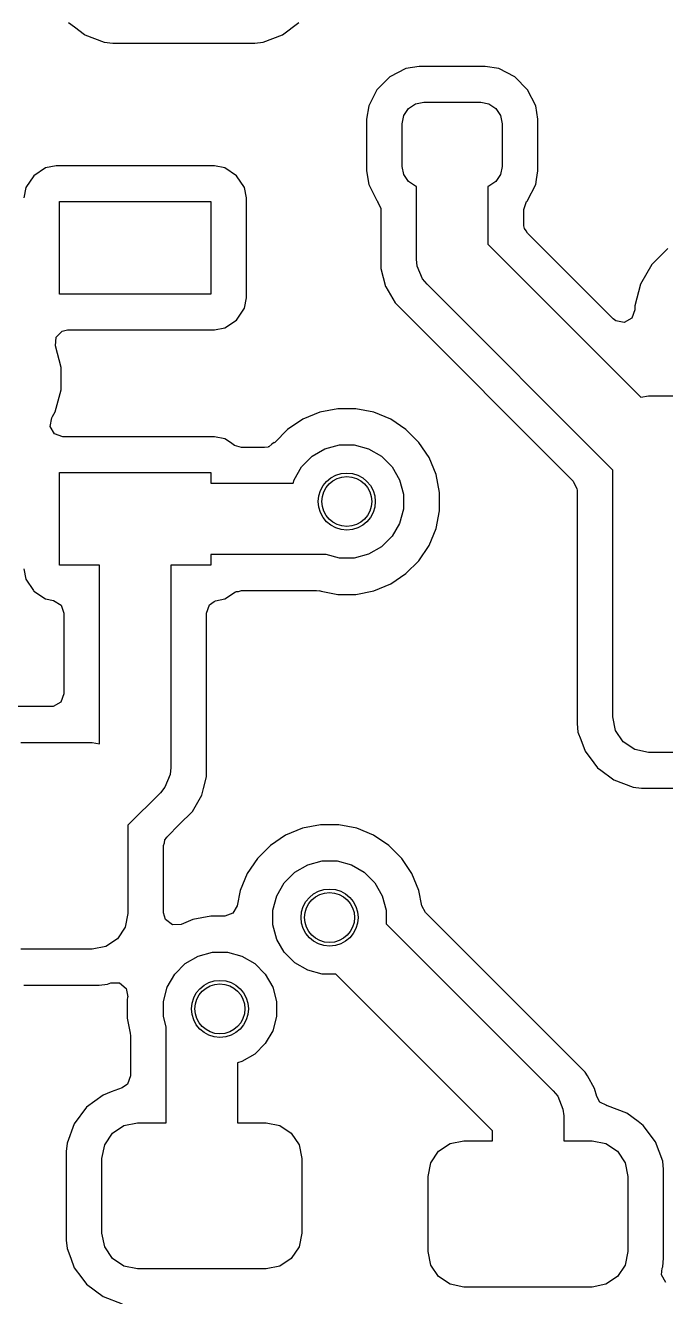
# Model space of a CAD drawing. Extents: x 4.82 to 6.81, y -4.86 to -2.87.
# Drawn here: x 5.6962 to 5.8729, y -3.6943 to -3.3435 of the extents above; entities that cross this region are included whole.
import ezdxf

# ---------------------------------------------------------------- set-up
doc = ezdxf.new("R2010")
doc.units = 0
doc.header["$MEASUREMENT"] = 0
doc.layers.add('BLACK', color=7, linetype='CONTINUOUS')

msp = doc.modelspace()

# ---------------------------------------------------------------- linework, layer by layer
at = {"layer": 'BLACK', "linetype": 'CONTINUOUS'}
for p, q in [((5.70811, -3.34276), (5.70972, -3.34396)), ((5.76716, -3.34615), (5.77169, -3.34276)), ((5.70972, -3.34396), (5.7125, -3.34604)), ((5.7125, -3.34604), (5.71264, -3.34615)), ((5.71264, -3.34615), (5.71795, -3.34813)), ((5.76185, -3.34813), (5.76716, -3.34615)), ((5.71795, -3.34813), (5.7203, -3.34839)), ((5.7203, -3.34839), (5.7595, -3.34839)), ((5.7595, -3.34839), (5.76185, -3.34813)), ((5.80119, -3.35547), (5.79674, -3.35774)), ((5.80489, -3.35489), (5.80119, -3.35547)), ((5.82311, -3.35489), (5.80489, -3.35489)), ((5.82681, -3.35547), (5.82311, -3.35489)), ((5.83126, -3.35774), (5.82681, -3.35547)), ((5.82681, -3.35547), (5.82681, -3.35547)), ((5.79674, -3.35774), (5.79321, -3.36127)), ((5.83479, -3.36127), (5.83126, -3.35774)), ((5.83126, -3.35774), (5.83126, -3.35774)), ((5.83126, -3.35774), (5.83126, -3.35774)), ((5.79321, -3.36127), (5.79094, -3.36572)), ((5.83706, -3.36572), (5.83479, -3.36127)), ((5.83479, -3.36127), (5.83479, -3.36127)), ((5.83479, -3.36127), (5.83479, -3.36127)), ((5.79094, -3.36572), (5.79036, -3.36941)), ((5.79094, -3.36572), (5.79094, -3.36572)), ((5.80067, -3.36839), (5.80195, -3.36648)), ((5.80195, -3.36648), (5.80387, -3.3652)), ((5.80387, -3.3652), (5.80613, -3.36475)), ((5.80613, -3.36475), (5.82187, -3.36475)), ((5.82187, -3.36475), (5.82413, -3.3652)), ((5.82413, -3.3652), (5.82605, -3.36648)), ((5.82605, -3.36648), (5.82733, -3.36839)), ((5.83764, -3.36941), (5.83706, -3.36572)), ((5.83706, -3.36572), (5.83706, -3.36572)), ((5.83706, -3.36572), (5.83706, -3.36572)), ((5.79036, -3.36941), (5.79036, -3.38371)), ((5.80022, -3.37065), (5.80067, -3.36839)), ((5.80022, -3.38246), (5.80022, -3.37065)), ((5.82733, -3.36839), (5.82778, -3.37065)), ((5.82778, -3.37065), (5.82778, -3.38246)), ((5.83764, -3.38371), (5.83764, -3.36941)), ((5.7018, -3.38284), (5.69854, -3.38502)), ((5.70468, -3.38226), (5.7018, -3.38284)), ((5.74835, -3.38226), (5.70468, -3.38226)), ((5.70468, -3.38226), (5.70468, -3.38226)), ((5.75123, -3.38284), (5.74835, -3.38226)), ((5.74835, -3.38226), (5.74835, -3.38226)), ((5.75449, -3.38502), (5.75123, -3.38284)), ((5.79036, -3.38371), (5.79094, -3.3874)), ((5.80067, -3.38472), (5.80022, -3.38246)), ((5.80195, -3.38664), (5.80067, -3.38472)), ((5.82733, -3.38472), (5.82605, -3.38664)), ((5.82778, -3.38246), (5.82733, -3.38472)), ((5.83726, -3.38609), (5.83764, -3.38371)), ((5.69636, -3.38828), (5.69579, -3.39115)), ((5.69854, -3.38502), (5.69636, -3.38828)), ((5.69854, -3.38502), (5.69854, -3.38502)), ((5.75667, -3.38828), (5.75449, -3.38502)), ((5.75449, -3.38502), (5.75449, -3.38502)), ((5.75724, -3.39115), (5.75667, -3.38828)), ((5.75667, -3.38828), (5.75667, -3.38828)), ((5.75667, -3.38828), (5.75667, -3.38828)), ((5.79094, -3.3874), (5.79321, -3.39185)), ((5.80387, -3.38792), (5.80195, -3.38664)), ((5.80416, -3.38798), (5.80387, -3.38792)), ((5.80416, -3.40802), (5.80416, -3.38798)), ((5.82413, -3.38792), (5.82384, -3.38798)), ((5.82384, -3.38798), (5.82384, -3.40394)), ((5.82605, -3.38664), (5.82413, -3.38792)), ((5.83479, -3.39185), (5.83706, -3.3874)), ((5.83706, -3.3874), (5.83726, -3.38609)), ((5.83706, -3.3874), (5.83706, -3.3874)), ((5.75724, -3.41869), (5.75724, -3.39115)), ((5.79321, -3.39185), (5.79321, -3.39185)), ((5.79321, -3.39185), (5.79321, -3.39185)), ((5.79321, -3.39185), (5.79327, -3.39191)), ((5.79327, -3.39191), (5.7933, -3.39197)), ((5.83452, -3.39213), (5.83473, -3.39191)), ((5.83473, -3.39191), (5.83479, -3.39185)), ((5.83479, -3.39185), (5.83479, -3.39185)), ((5.70565, -3.41772), (5.70565, -3.39213)), ((5.70565, -3.39213), (5.74738, -3.39213)), ((5.74738, -3.39213), (5.74738, -3.41772)), ((5.7933, -3.39197), (5.79337, -3.39207)), ((5.79337, -3.39207), (5.79335, -3.39209)), ((5.79335, -3.39209), (5.79428, -3.39408)), ((5.79428, -3.39408), (5.7943, -3.39438)), ((5.7943, -3.39438), (5.7943, -3.40543)), ((5.8337, -3.39438), (5.83452, -3.39213)), ((5.8337, -3.39841), (5.8337, -3.39438)), ((5.83372, -3.39871), (5.8337, -3.39841)), ((5.83378, -3.39885), (5.83372, -3.39871)), ((5.83392, -3.3996), (5.83378, -3.39885)), ((5.83441, -3.40019), (5.83392, -3.3996)), ((5.83473, -3.40088), (5.83441, -3.40019)), ((5.85838, -3.42453), (5.83473, -3.40088)), ((5.7943, -3.40543), (5.7943, -3.41061)), ((5.82384, -3.40394), (5.86603, -3.44613)), ((5.87348, -3.40514), (5.86908, -3.40954)), ((5.80435, -3.40994), (5.80416, -3.40802)), ((5.7943, -3.41061), (5.79562, -3.41555)), ((5.80582, -3.41349), (5.80435, -3.40994)), ((5.86908, -3.40954), (5.86597, -3.41493)), ((5.79562, -3.41555), (5.79564, -3.41563)), ((5.79564, -3.41563), (5.79564, -3.41563)), ((5.79564, -3.41563), (5.79823, -3.42012)), ((5.80704, -3.41498), (5.80582, -3.41349)), ((5.80582, -3.41349), (5.80582, -3.41349)), ((5.85829, -3.46623), (5.80704, -3.41498)), ((5.86597, -3.41493), (5.86436, -3.42094)), ((5.86597, -3.41493), (5.86597, -3.41493)), ((5.74738, -3.41772), (5.70565, -3.41772)), ((5.75667, -3.42156), (5.75724, -3.41869)), ((5.75449, -3.42483), (5.75667, -3.42156)), ((5.79823, -3.42012), (5.79823, -3.42012)), ((5.79823, -3.42012), (5.8474, -3.46929)), ((5.86436, -3.42205), (5.86354, -3.4243)), ((5.86436, -3.42094), (5.86436, -3.42205)), ((5.75123, -3.42701), (5.75449, -3.42483)), ((5.8591, -3.42509), (5.85838, -3.42453)), ((5.86146, -3.4255), (5.8591, -3.42509)), ((5.86354, -3.4243), (5.86146, -3.4255)), ((5.70448, -3.43199), (5.70469, -3.4296)), ((5.70469, -3.4296), (5.70639, -3.42791)), ((5.70639, -3.42791), (5.70787, -3.42758)), ((5.70787, -3.42758), (5.74835, -3.42758)), ((5.74835, -3.42758), (5.75123, -3.42701)), ((5.74835, -3.42758), (5.74835, -3.42758)), ((5.70606, -3.43789), (5.70448, -3.43199)), ((5.70606, -3.44411), (5.70606, -3.43789)), ((5.70445, -3.45013), (5.70606, -3.44411)), ((5.86603, -3.44613), (5.86813, -3.44571)), ((5.86813, -3.44571), (6.02167, -3.44571)), ((5.70348, -3.45181), (5.70371, -3.45141)), ((5.70371, -3.45141), (5.70445, -3.45013)), ((5.77743, -3.4503), (5.77277, -3.45223)), ((5.78238, -3.44931), (5.77743, -3.4503)), ((5.77743, -3.4503), (5.77743, -3.4503)), ((5.78742, -3.44931), (5.78238, -3.44931)), ((5.78238, -3.44931), (5.78238, -3.44931)), ((5.79237, -3.4503), (5.78742, -3.44931)), ((5.78742, -3.44931), (5.78742, -3.44931)), ((5.79703, -3.45223), (5.79237, -3.4503)), ((5.79237, -3.4503), (5.79237, -3.4503)), ((5.70306, -3.45417), (5.70348, -3.45181)), ((5.70426, -3.45625), (5.70306, -3.45417)), ((5.76858, -3.45503), (5.76501, -3.4586)), ((5.77277, -3.45223), (5.76858, -3.45503)), ((5.77277, -3.45223), (5.77277, -3.45223)), ((5.80123, -3.45503), (5.79703, -3.45223)), ((5.79703, -3.45223), (5.79703, -3.45223)), ((5.79703, -3.45223), (5.79703, -3.45223)), ((5.80479, -3.4586), (5.80123, -3.45503)), ((5.70651, -3.45707), (5.70426, -3.45625)), ((5.74835, -3.45707), (5.70651, -3.45707)), ((5.75123, -3.45764), (5.74835, -3.45707)), ((5.74835, -3.45707), (5.74835, -3.45707)), ((5.75277, -3.45866), (5.75123, -3.45764)), ((5.75123, -3.45764), (5.75123, -3.45764)), ((5.75123, -3.45764), (5.75123, -3.45764)), ((5.75391, -3.45943), (5.75277, -3.45866)), ((5.75586, -3.46002), (5.75391, -3.45943)), ((5.76218, -3.46002), (5.75586, -3.46002)), ((5.76317, -3.45988), (5.76218, -3.46002)), ((5.76322, -3.45984), (5.76317, -3.45988)), ((5.76338, -3.45981), (5.76322, -3.45984)), ((5.76422, -3.45911), (5.76338, -3.45981)), ((5.76482, -3.45866), (5.76422, -3.45911)), ((5.7649, -3.45873), (5.76482, -3.45866)), ((5.76501, -3.4586), (5.7649, -3.45873)), ((5.77531, -3.46243), (5.77888, -3.46037)), ((5.77888, -3.46037), (5.78285, -3.45931)), ((5.78285, -3.45931), (5.78696, -3.45931)), ((5.78696, -3.45931), (5.79093, -3.46037)), ((5.79093, -3.46037), (5.79449, -3.46243)), ((5.8076, -3.46279), (5.80479, -3.4586)), ((5.77035, -3.46889), (5.77241, -3.46533)), ((5.77241, -3.46533), (5.77531, -3.46243)), ((5.79449, -3.46243), (5.7974, -3.46533)), ((5.7974, -3.46533), (5.79945, -3.46889)), ((5.80953, -3.46745), (5.8076, -3.46279)), ((5.70565, -3.49252), (5.70565, -3.46693)), ((5.70565, -3.46693), (5.74738, -3.46693)), ((5.74738, -3.46693), (5.74738, -3.46988)), ((5.77009, -3.46988), (5.77035, -3.46889)), ((5.79945, -3.46889), (5.80051, -3.47287)), ((5.81051, -3.4724), (5.80953, -3.46745)), ((5.85829, -3.53429), (5.85829, -3.46623)), ((5.74738, -3.46988), (5.77009, -3.46988)), ((5.81051, -3.47744), (5.81051, -3.4724)), ((5.8474, -3.46929), (5.84841, -3.47146)), ((5.84841, -3.47146), (5.84843, -3.47176)), ((5.84843, -3.47176), (5.84843, -3.53618)), ((5.80051, -3.47287), (5.80051, -3.47698)), ((5.80051, -3.47698), (5.79945, -3.48095)), ((5.80953, -3.48239), (5.81051, -3.47744)), ((5.79945, -3.48095), (5.7974, -3.48451)), ((5.8076, -3.48705), (5.80953, -3.48239)), ((5.7974, -3.48451), (5.79449, -3.48741)), ((5.77923, -3.48957), (5.74738, -3.48957)), ((5.74738, -3.48957), (5.74738, -3.49252)), ((5.78285, -3.49053), (5.77923, -3.48957)), ((5.79093, -3.48947), (5.78696, -3.49053)), ((5.79449, -3.48741), (5.79093, -3.48947)), ((5.80479, -3.49125), (5.8076, -3.48705)), ((5.69579, -3.49349), (5.69636, -3.49637)), ((5.71667, -3.49252), (5.70565, -3.49252)), ((5.71667, -3.54178), (5.71667, -3.49252)), ((5.74738, -3.49252), (5.73636, -3.49252)), ((5.73636, -3.49252), (5.73636, -3.54831)), ((5.78696, -3.49053), (5.78285, -3.49053)), ((5.80123, -3.49481), (5.80479, -3.49125)), ((5.69636, -3.49637), (5.69636, -3.49637)), ((5.69636, -3.49637), (5.69846, -3.49951)), ((5.79703, -3.49762), (5.80123, -3.49481)), ((5.69846, -3.49951), (5.69854, -3.49963)), ((5.69854, -3.49963), (5.7018, -3.50181)), ((5.75123, -3.50181), (5.75415, -3.49986)), ((5.75415, -3.49986), (5.75442, -3.49974)), ((5.75442, -3.49974), (5.75498, -3.4997)), ((5.75498, -3.4997), (5.75586, -3.49943)), ((5.75586, -3.49943), (5.77652, -3.49943)), ((5.77652, -3.49943), (5.77726, -3.49954)), ((5.77726, -3.49954), (5.77726, -3.49951)), ((5.77726, -3.49951), (5.77785, -3.49963)), ((5.77785, -3.49963), (5.78238, -3.50053)), ((5.78238, -3.50053), (5.78238, -3.50053)), ((5.78238, -3.50053), (5.78742, -3.50053)), ((5.78742, -3.50053), (5.79237, -3.49955)), ((5.78742, -3.50053), (5.78742, -3.50053)), ((5.79237, -3.49955), (5.79703, -3.49762)), ((5.7018, -3.50181), (5.70399, -3.50225)), ((5.70399, -3.50225), (5.70604, -3.50349)), ((5.70604, -3.50349), (5.70681, -3.50568)), ((5.74622, -3.50568), (5.74704, -3.50343)), ((5.74704, -3.50343), (5.74829, -3.50248)), ((5.74829, -3.50248), (5.74865, -3.50232)), ((5.74865, -3.50232), (5.75123, -3.50181)), ((5.70681, -3.50568), (5.70681, -3.52801)), ((5.74622, -3.54571), (5.74622, -3.50568)), ((5.70681, -3.52801), (5.70599, -3.53026)), ((5.70331, -3.53152), (5.69308, -3.53152)), ((5.70392, -3.53146), (5.70331, -3.53152)), ((5.70599, -3.53026), (5.70392, -3.53146)), ((5.85904, -3.53806), (5.85829, -3.53429)), ((5.84843, -3.53618), (5.84843, -3.53618)), ((5.84843, -3.53618), (5.84868, -3.53852)), ((5.84868, -3.53852), (5.84868, -3.53852)), ((5.84868, -3.53852), (5.84868, -3.53852)), ((5.84868, -3.53852), (5.84946, -3.54062)), ((5.86117, -3.54125), (5.85904, -3.53806)), ((5.69496, -3.54138), (5.71465, -3.54138)), ((5.71465, -3.54138), (5.71667, -3.54178)), ((5.84946, -3.54062), (5.85066, -3.54383)), ((5.86436, -3.54338), (5.86117, -3.54125)), ((5.74622, -3.5509), (5.74622, -3.54571)), ((5.85066, -3.54383), (5.85066, -3.54383)), ((5.85066, -3.54383), (5.85302, -3.54699)), ((5.86813, -3.54413), (5.86436, -3.54338)), ((5.93506, -3.54413), (5.86813, -3.54413)), ((5.73636, -3.54831), (5.73617, -3.55023)), ((5.85302, -3.54699), (5.85405, -3.54837)), ((5.85405, -3.54837), (5.85501, -3.54909)), ((5.85501, -3.54909), (5.85821, -3.55148)), ((5.73617, -3.55023), (5.7347, -3.55378)), ((5.74535, -3.55415), (5.74622, -3.5509)), ((5.85821, -3.55148), (5.85859, -3.55176)), ((5.85859, -3.55176), (5.8639, -3.55374)), ((5.73348, -3.55527), (5.72449, -3.56425)), ((5.7347, -3.55378), (5.73348, -3.55527)), ((5.7347, -3.55378), (5.7347, -3.55378)), ((5.74228, -3.56041), (5.74488, -3.55591)), ((5.74488, -3.55591), (5.74535, -3.55415)), ((5.8639, -3.55374), (5.86625, -3.554)), ((5.86625, -3.554), (5.90115, -3.554)), ((5.73861, -3.56407), (5.74228, -3.56041)), ((5.72449, -3.56425), (5.72449, -3.58862)), ((5.73538, -3.56731), (5.73861, -3.56407)), ((5.73861, -3.56407), (5.73861, -3.56407)), ((5.76802, -3.56702), (5.76382, -3.56982)), ((5.77268, -3.56509), (5.76802, -3.56702)), ((5.76802, -3.56702), (5.76802, -3.56702)), ((5.77762, -3.56411), (5.77268, -3.56509)), ((5.77268, -3.56509), (5.77268, -3.56509)), ((5.78267, -3.56411), (5.77762, -3.56411)), ((5.77762, -3.56411), (5.77762, -3.56411)), ((5.78762, -3.56509), (5.78267, -3.56411)), ((5.78267, -3.56411), (5.78267, -3.56411)), ((5.79228, -3.56702), (5.78762, -3.56509)), ((5.78762, -3.56509), (5.78762, -3.56509)), ((5.79647, -3.56982), (5.79228, -3.56702)), ((5.79228, -3.56702), (5.79228, -3.56702)), ((5.79228, -3.56702), (5.79228, -3.56702)), ((5.73435, -3.56979), (5.73461, -3.56907)), ((5.73435, -3.5884), (5.73435, -3.56979)), ((5.73461, -3.56907), (5.73468, -3.56831)), ((5.73468, -3.56831), (5.73512, -3.56768)), ((5.73512, -3.56768), (5.73517, -3.56754)), ((5.73517, -3.56754), (5.73538, -3.56731)), ((5.76382, -3.56982), (5.76025, -3.57339)), ((5.80004, -3.57339), (5.79647, -3.56982)), ((5.76025, -3.57339), (5.75745, -3.57759)), ((5.77412, -3.57517), (5.77809, -3.5741)), ((5.77809, -3.5741), (5.7822, -3.5741)), ((5.7822, -3.5741), (5.78617, -3.57517)), ((5.80284, -3.57759), (5.80004, -3.57339)), ((5.75745, -3.57759), (5.75552, -3.58225)), ((5.75745, -3.57759), (5.75745, -3.57759)), ((5.76765, -3.58013), (5.77056, -3.57722)), ((5.77056, -3.57722), (5.77412, -3.57517)), ((5.78617, -3.57517), (5.78973, -3.57722)), ((5.78973, -3.57722), (5.79264, -3.58013)), ((5.80477, -3.58225), (5.80284, -3.57759)), ((5.7656, -3.58369), (5.76765, -3.58013)), ((5.79264, -3.58013), (5.7947, -3.58369)), ((5.75552, -3.58225), (5.75468, -3.58649)), ((5.75552, -3.58225), (5.75552, -3.58225)), ((5.76453, -3.58766), (5.7656, -3.58369)), ((5.7947, -3.58369), (5.79576, -3.58766)), ((5.80562, -3.58648), (5.80477, -3.58225)), ((5.75468, -3.58649), (5.75343, -3.58854)), ((5.76453, -3.59177), (5.76453, -3.58766)), ((5.79576, -3.58766), (5.79576, -3.59141)), ((5.80657, -3.58828), (5.80562, -3.58648)), ((5.847, -3.6287), (5.80657, -3.58828)), ((5.72449, -3.58862), (5.72374, -3.59239)), ((5.7349, -3.59028), (5.73435, -3.5884)), ((5.7368, -3.59174), (5.7349, -3.59028)), ((5.7392, -3.59164), (5.7368, -3.59174)), ((5.74243, -3.5903), (5.7392, -3.59164)), ((5.74738, -3.58931), (5.74243, -3.5903)), ((5.74243, -3.5903), (5.74243, -3.5903)), ((5.75124, -3.58931), (5.74738, -3.58931)), ((5.75343, -3.58854), (5.75124, -3.58931)), ((5.7656, -3.59574), (5.76453, -3.59177)), ((5.79576, -3.59141), (5.84186, -3.63751)), ((5.72374, -3.59239), (5.72161, -3.59558)), ((5.71465, -3.59846), (5.69496, -3.59846)), ((5.71841, -3.59772), (5.71465, -3.59846)), ((5.72161, -3.59558), (5.71841, -3.59772)), ((5.76765, -3.5993), (5.7656, -3.59574)), ((5.74031, -3.60243), (5.74388, -3.60037)), ((5.74388, -3.60037), (5.74785, -3.59931)), ((5.74785, -3.59931), (5.75196, -3.59931)), ((5.75196, -3.59931), (5.75593, -3.60037)), ((5.75593, -3.60037), (5.75949, -3.60243)), ((5.77056, -3.60221), (5.76765, -3.5993)), ((5.77412, -3.60427), (5.77056, -3.60221)), ((5.73535, -3.60889), (5.73741, -3.60533)), ((5.73741, -3.60533), (5.74031, -3.60243)), ((5.75949, -3.60243), (5.7624, -3.60533)), ((5.7624, -3.60533), (5.76445, -3.60889)), ((5.77809, -3.60533), (5.77412, -3.60427)), ((5.78184, -3.60533), (5.77809, -3.60533)), ((5.82506, -3.64855), (5.78184, -3.60533)), ((5.69581, -3.60833), (5.71653, -3.60833)), ((5.71653, -3.60833), (5.71888, -3.60807)), ((5.71653, -3.60833), (5.71653, -3.60833)), ((5.71888, -3.60807), (5.71977, -3.60774)), ((5.71977, -3.60774), (5.72216, -3.60772)), ((5.72216, -3.60772), (5.72401, -3.60925)), ((5.72401, -3.60925), (5.72445, -3.61161)), ((5.73429, -3.61287), (5.73535, -3.60889)), ((5.76445, -3.60889), (5.76551, -3.61287)), ((5.72443, -3.61171), (5.72429, -3.6124)), ((5.72429, -3.6124), (5.72429, -3.6124)), ((5.72429, -3.6124), (5.72429, -3.61744)), ((5.72445, -3.61161), (5.72443, -3.61171)), ((5.73429, -3.61698), (5.73429, -3.61287)), ((5.76551, -3.61287), (5.76551, -3.61698)), ((5.72429, -3.61744), (5.72513, -3.62166)), ((5.73506, -3.61987), (5.73429, -3.61698)), ((5.73506, -3.61992), (5.73506, -3.61987)), ((5.76551, -3.61698), (5.76445, -3.62095)), ((5.72513, -3.62166), (5.7252, -3.62234)), ((5.7252, -3.62234), (5.7252, -3.63344)), ((5.73506, -3.64632), (5.73506, -3.61992)), ((5.76445, -3.62095), (5.7624, -3.62451)), ((5.7624, -3.62451), (5.75949, -3.62742)), ((5.75593, -3.62947), (5.75474, -3.62979)), ((5.75474, -3.62979), (5.75474, -3.64632)), ((5.75949, -3.62742), (5.75593, -3.62947)), ((5.85067, -3.63237), (5.847, -3.6287)), ((5.847, -3.6287), (5.847, -3.6287)), ((5.7252, -3.63344), (5.72438, -3.63569)), ((5.85128, -3.63344), (5.85067, -3.63237)), ((5.85067, -3.63237), (5.85067, -3.63237)), ((5.85326, -3.63687), (5.85128, -3.63344)), ((5.72292, -3.63672), (5.7199, -3.63785)), ((5.72438, -3.63569), (5.72292, -3.63672)), ((5.85387, -3.63914), (5.85326, -3.63687)), ((5.71764, -3.63869), (5.71311, -3.64208)), ((5.7199, -3.63785), (5.71764, -3.63869)), ((5.71764, -3.63869), (5.71764, -3.63869)), ((5.84186, -3.63751), (5.84309, -3.639)), ((5.84309, -3.639), (5.84455, -3.64255)), ((5.85473, -3.64066), (5.85387, -3.63914)), ((5.85665, -3.6416), (5.85473, -3.64066)), ((5.71311, -3.64208), (5.70971, -3.64662)), ((5.71311, -3.64208), (5.71311, -3.64208)), ((5.84455, -3.64255), (5.84455, -3.64255)), ((5.84455, -3.64255), (5.84474, -3.64447)), ((5.84474, -3.64447), (5.84474, -3.65132)), ((5.85664, -3.64166), (5.85665, -3.6416)), ((5.85685, -3.64171), (5.85664, -3.64166)), ((5.86216, -3.64369), (5.85685, -3.64171)), ((5.86525, -3.64601), (5.86216, -3.64369)), ((5.86216, -3.64369), (5.86216, -3.64369)), ((5.70971, -3.64662), (5.70773, -3.65193)), ((5.70971, -3.64662), (5.70971, -3.64662)), ((5.72023, -3.6492), (5.72342, -3.64707)), ((5.72342, -3.64707), (5.72719, -3.64632)), ((5.72719, -3.64632), (5.73506, -3.64632)), ((5.75474, -3.64632), (5.76262, -3.64632)), ((5.76262, -3.64632), (5.76638, -3.64707)), ((5.76638, -3.64707), (5.76958, -3.6492)), ((5.86669, -3.64708), (5.86525, -3.64601)), ((5.87009, -3.65162), (5.86669, -3.64708)), ((5.71809, -3.65239), (5.72023, -3.6492)), ((5.76958, -3.6492), (5.77171, -3.65239)), ((5.81342, -3.65207), (5.81719, -3.65132)), ((5.81719, -3.65132), (5.82506, -3.65132)), ((5.82506, -3.65132), (5.82506, -3.64855)), ((5.84474, -3.65132), (5.85262, -3.65132)), ((5.85262, -3.65132), (5.85638, -3.65207)), ((5.70773, -3.65193), (5.70748, -3.65428)), ((5.70748, -3.65428), (5.70748, -3.67872)), ((5.71734, -3.65616), (5.71809, -3.65239)), ((5.77171, -3.65239), (5.77246, -3.65616)), ((5.80809, -3.65739), (5.81023, -3.6542)), ((5.81023, -3.6542), (5.81342, -3.65207)), ((5.85638, -3.65207), (5.85958, -3.6542)), ((5.85958, -3.6542), (5.86171, -3.65739)), ((5.87207, -3.65693), (5.87009, -3.65162)), ((5.71734, -3.67683), (5.71734, -3.65616)), ((5.77246, -3.65616), (5.77246, -3.67683)), ((5.80734, -3.66116), (5.80809, -3.65739)), ((5.86171, -3.65739), (5.86246, -3.66116)), ((5.87232, -3.65928), (5.87207, -3.65693)), ((5.80734, -3.68183), (5.80734, -3.66116)), ((5.86246, -3.66116), (5.86246, -3.68183)), ((5.87232, -3.68372), (5.87232, -3.65928)), ((5.70748, -3.67872), (5.70748, -3.67872)), ((5.70748, -3.67872), (5.70773, -3.68106)), ((5.71809, -3.6806), (5.71734, -3.67683)), ((5.77246, -3.67683), (5.77171, -3.6806)), ((5.70773, -3.68106), (5.70773, -3.68106)), ((5.70773, -3.68106), (5.70773, -3.68106)), ((5.70773, -3.68106), (5.70872, -3.68372)), ((5.72023, -3.68379), (5.71809, -3.6806)), ((5.77171, -3.6806), (5.76958, -3.68379)), ((5.80809, -3.6856), (5.80734, -3.68183)), ((5.86246, -3.68183), (5.86171, -3.6856)), ((5.70872, -3.68372), (5.70971, -3.68637)), ((5.70971, -3.68637), (5.70971, -3.68637)), ((5.70971, -3.68637), (5.7118, -3.68915)), ((5.72342, -3.68592), (5.72023, -3.68379)), ((5.72719, -3.68667), (5.72342, -3.68592)), ((5.76638, -3.68592), (5.76262, -3.68667)), ((5.76958, -3.68379), (5.76638, -3.68592)), ((5.81023, -3.68879), (5.80809, -3.6856)), ((5.86171, -3.6856), (5.85958, -3.68879)), ((5.87174, -3.68834), (5.87191, -3.6865)), ((5.87191, -3.6865), (5.87207, -3.68606)), ((5.87207, -3.68606), (5.87232, -3.68372)), ((5.87207, -3.68606), (5.87207, -3.68606)), ((5.87232, -3.68372), (5.87232, -3.68372)), ((5.7118, -3.68915), (5.71311, -3.69091)), ((5.76262, -3.68667), (5.72719, -3.68667)), ((5.81342, -3.69092), (5.81023, -3.68879)), ((5.85958, -3.68879), (5.85638, -3.69092)), ((5.87294, -3.69041), (5.87174, -3.68834)), ((5.71311, -3.69091), (5.71764, -3.6943)), ((5.81719, -3.69167), (5.81342, -3.69092)), ((5.85262, -3.69167), (5.81719, -3.69167)), ((5.85638, -3.69092), (5.85262, -3.69167)), ((5.71764, -3.6943), (5.72295, -3.69628))]:
    msp.add_line(p, q, dxfattribs=at)
at = {"layer": 'BLACK'}
for centre in [(5.7849, -3.47492), (5.78015, -3.58972), (5.7499, -3.61492)]:
    msp.add_circle(centre, 0.00787, dxfattribs=at)
at = {"layer": 'WHITE'}
for centre in [(5.7849, -3.47492), (5.78015, -3.58972), (5.7499, -3.61492)]:
    msp.add_circle(centre, 0.00689, dxfattribs=at)

doc.saveas('drawing.dxf')
